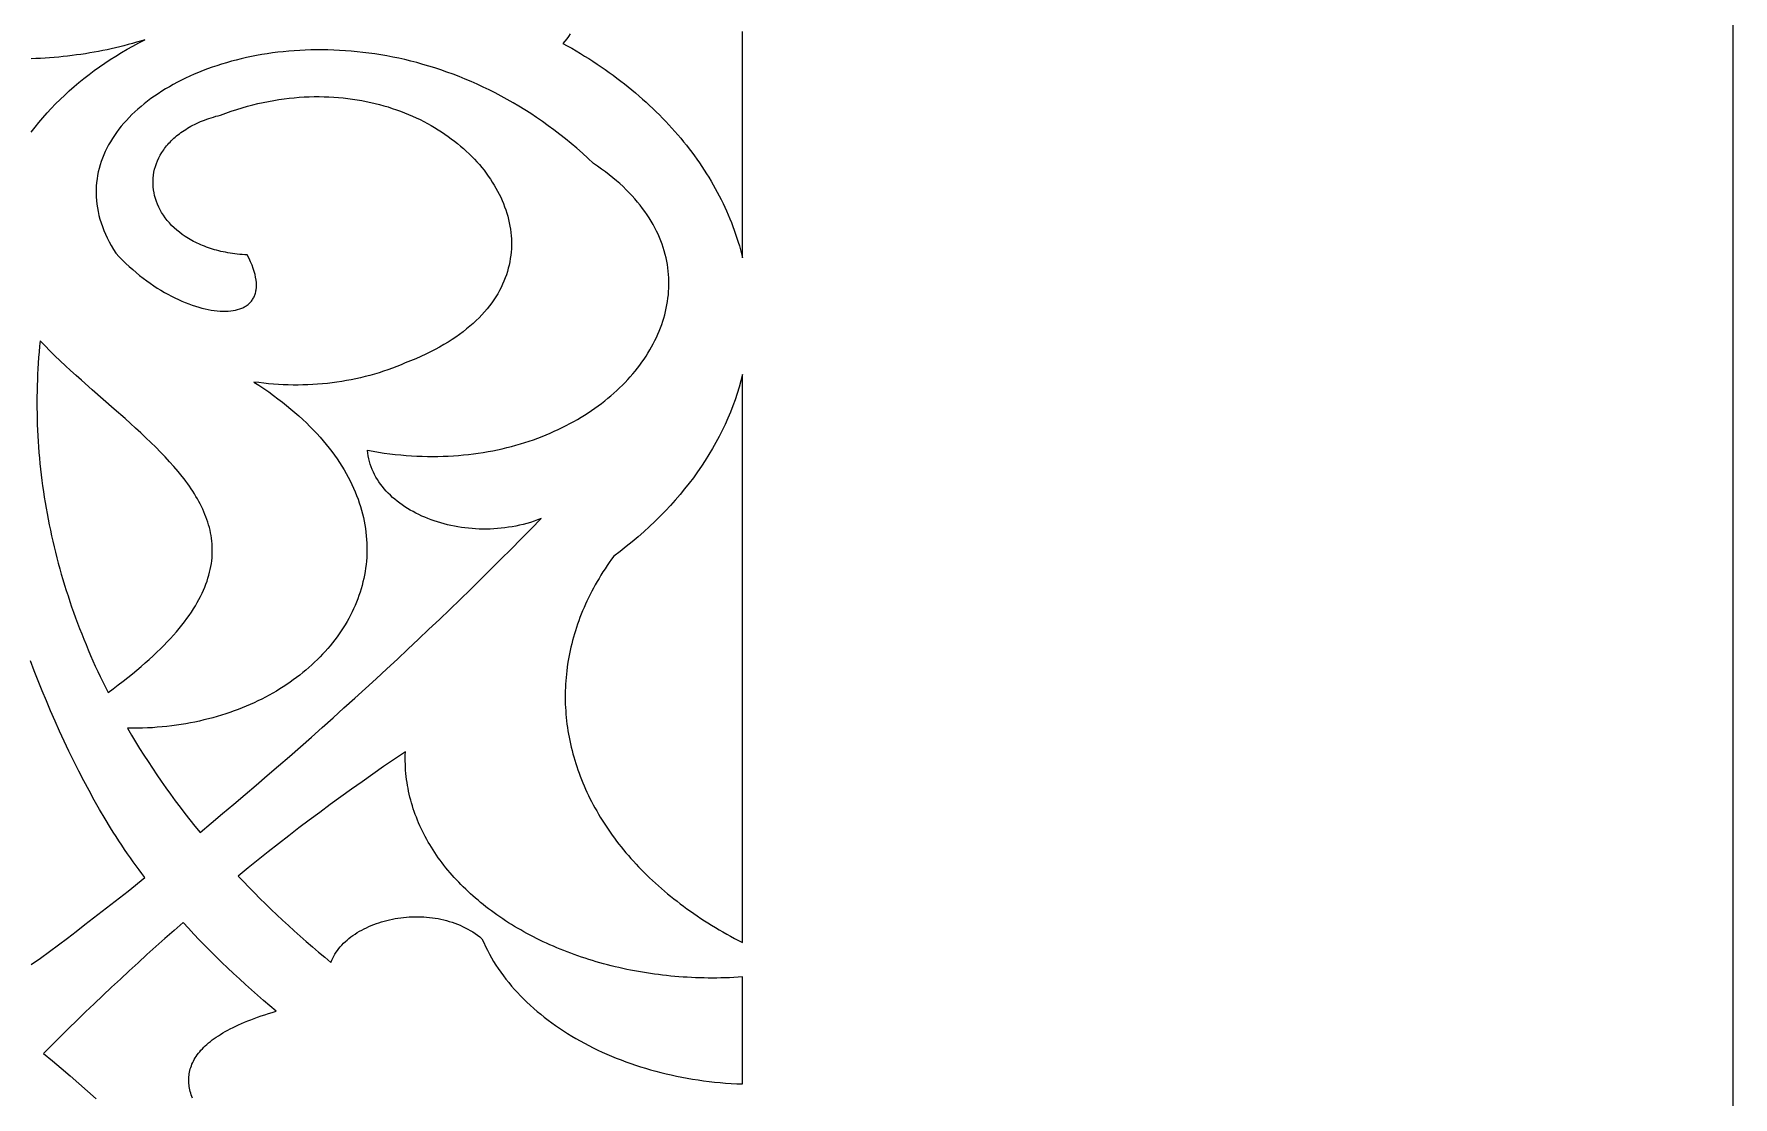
# Model space of a CAD drawing. Extents: x -4950 to -2150, y -1354 to 1346.
# Drawn here: x -2492.9 to -2149.8, y -389.5 to -174.9 of the extents above; entities that cross this region are included whole.
import ezdxf

# ---------------------------------------------------------------- set-up
doc = ezdxf.new("R2010")
doc.units = 0
doc.layers.add('LAYER_1', color=18, linetype='CONTINUOUS')

msp = doc.modelspace()

# ---------------------------------------------------------------- linework, layer by layer
at = {"layer": 'LAYER_1'}
for points in [[(-4949.84, -1354.38), (-2149.84, -1354.38), (-2149.84, 1345.62), (-4949.84, 1345.62)], [(-2459.37, -336.1), (-2457.09, -334.19), (-2454.81, -332.28), (-2452.54, -330.37), (-2450.27, -328.45), (-2448.02, -326.53), (-2445.78, -324.6), (-2443.54, -322.67), (-2441.31, -320.73), (-2439.09, -318.79), (-2436.88, -316.84), (-2434.68, -314.89), (-2432.49, -312.93), (-2430.31, -310.96), (-2428.13, -309), (-2425.96, -307.02), (-2423.81, -305.05), (-2421.66, -303.06), (-2419.52, -301.08), (-2417.39, -299.08), (-2415.26, -297.09), (-2413.15, -295.08), (-2411.05, -293.08), (-2408.95, -291.07), (-2406.86, -289.05), (-2404.79, -287.03), (-2402.72, -285), (-2400.66, -282.97), (-2398.61, -280.94), (-2396.56, -278.9), (-2394.53, -276.85), (-2392.51, -274.8), (-2390.49, -272.75), (-2391.21, -273.02), (-2391.93, -273.27), (-2392.66, -273.5), (-2393.39, -273.72), (-2394.12, -273.91), (-2394.85, -274.08), (-2395.59, -274.24), (-2396.33, -274.38), (-2397.07, -274.5), (-2397.81, -274.6), (-2398.56, -274.69), (-2399.3, -274.76), (-2400.04, -274.81), (-2400.78, -274.84), (-2401.52, -274.86), (-2402.25, -274.86), (-2402.99, -274.84), (-2403.72, -274.81), (-2404.44, -274.76), (-2405.17, -274.69), (-2405.88, -274.61), (-2406.6, -274.52), (-2407.31, -274.4), (-2408.01, -274.28), (-2408.7, -274.13), (-2409.39, -273.98), (-2410.07, -273.81), (-2410.74, -273.62), (-2411.41, -273.42), (-2412.06, -273.21), (-2412.71, -272.98), (-2413.35, -272.74), (-2413.97, -272.48), (-2414.59, -272.22), (-2415.19, -271.93), (-2415.78, -271.64), (-2416.36, -271.33), (-2416.93, -271.01), (-2417.48, -270.68), (-2418.02, -270.34), (-2418.54, -269.98), (-2419.05, -269.62), (-2419.55, -269.24), (-2420.03, -268.85), (-2420.49, -268.45), (-2420.94, -268.03), (-2421.37, -267.61), (-2421.78, -267.18), (-2422.17, -266.73), (-2422.55, -266.28), (-2422.9, -265.82), (-2423.24, -265.34), (-2423.55, -264.86), (-2423.85, -264.36), (-2424.12, -263.86), (-2424.37, -263.35), (-2424.6, -262.83), (-2424.81, -262.3), (-2425, -261.76), (-2425.16, -261.22), (-2425.3, -260.67), (-2425.41, -260.1), (-2425.5, -259.53), (-2425.56, -258.96), (-2424.43, -259.16), (-2423.3, -259.35), (-2422.18, -259.51), (-2421.06, -259.66), (-2419.95, -259.79), (-2418.85, -259.9), (-2417.75, -260), (-2416.67, -260.07), (-2415.58, -260.13), (-2414.51, -260.17), (-2413.44, -260.2), (-2412.38, -260.2), (-2411.32, -260.19), (-2410.28, -260.17), (-2409.24, -260.12), (-2408.21, -260.07), (-2407.18, -259.99), (-2406.17, -259.9), (-2405.16, -259.79), (-2404.16, -259.67), (-2403.18, -259.54), (-2402.2, -259.39), (-2401.22, -259.22), (-2400.26, -259.04), (-2399.31, -258.85), (-2398.37, -258.64), (-2397.43, -258.42), (-2396.51, -258.18), (-2395.59, -257.93), (-2394.69, -257.67), (-2393.79, -257.4), (-2392.91, -257.11), (-2392.04, -256.81), (-2391.18, -256.49), (-2390.32, -256.17), (-2389.48, -255.83), (-2388.65, -255.48), (-2387.84, -255.12), (-2387.03, -254.75), (-2386.23, -254.37), (-2385.45, -253.97), (-2384.68, -253.57), (-2383.92, -253.15), (-2383.17, -252.73), (-2382.44, -252.29), (-2381.72, -251.85), (-2381.01, -251.39), (-2380.31, -250.93), (-2379.63, -250.45), (-2378.95, -249.97), (-2378.3, -249.48), (-2377.65, -248.97), (-2377.02, -248.46), (-2376.41, -247.95), (-2375.81, -247.42), (-2375.22, -246.89), (-2374.64, -246.35), (-2374.08, -245.8), (-2373.54, -245.24), (-2373.01, -244.68), (-2372.49, -244.11), (-2371.99, -243.53), (-2371.51, -242.95), (-2371.04, -242.36), (-2370.58, -241.76), (-2370.14, -241.16), (-2369.72, -240.56), (-2369.31, -239.94), (-2368.92, -239.33), (-2368.55, -238.7), (-2368.19, -238.08), (-2367.85, -237.44), (-2367.52, -236.81), (-2367.21, -236.17), (-2366.92, -235.52), (-2366.65, -234.88), (-2366.39, -234.22), (-2366.15, -233.57), (-2365.93, -232.91), (-2365.73, -232.25), (-2365.54, -231.59), (-2365.37, -230.92), (-2365.22, -230.25), (-2365.09, -229.58), (-2364.98, -228.91), (-2364.89, -228.23), (-2364.81, -227.56), (-2364.75, -226.88), (-2364.72, -226.2), (-2364.7, -225.52), (-2364.7, -224.84), (-2364.73, -224.16), (-2364.77, -223.48), (-2364.83, -222.8), (-2364.91, -222.12), (-2365.01, -221.44), (-2365.14, -220.76), (-2365.28, -220.08), (-2365.44, -219.4), (-2365.63, -218.72), (-2365.83, -218.05), (-2366.06, -217.37), (-2366.31, -216.7), (-2366.58, -216.03), (-2366.87, -215.36), (-2367.19, -214.7), (-2367.52, -214.03), (-2367.88, -213.37), (-2368.26, -212.71), (-2368.66, -212.06), (-2369.09, -211.41), (-2369.54, -210.76), (-2370.01, -210.12), (-2370.5, -209.48), (-2371.02, -208.84), (-2371.56, -208.21), (-2372.12, -207.59), (-2372.71, -206.97), (-2373.32, -206.35), (-2373.96, -205.74), (-2374.62, -205.13), (-2375.3, -204.53), (-2376.01, -203.94), (-2376.74, -203.35), (-2377.5, -202.77), (-2378.28, -202.2), (-2379.09, -201.63), (-2379.93, -201.07), (-2381.04, -200.02), (-2382.17, -198.99), (-2383.3, -198), (-2384.44, -197.03), (-2385.58, -196.09), (-2386.74, -195.18), (-2387.9, -194.29), (-2389.06, -193.43), (-2390.23, -192.59), (-2391.41, -191.78), (-2392.59, -191), (-2393.78, -190.24), (-2394.97, -189.51), (-2396.17, -188.8), (-2397.37, -188.12), (-2398.57, -187.46), (-2399.78, -186.82), (-2400.99, -186.22), (-2402.2, -185.63), (-2403.42, -185.07), (-2404.63, -184.53), (-2405.85, -184.01), (-2407.07, -183.52), (-2408.29, -183.05), (-2409.51, -182.61), (-2410.73, -182.18), (-2411.95, -181.78), (-2413.17, -181.4), (-2414.39, -181.05), (-2415.61, -180.71), (-2416.82, -180.4), (-2418.04, -180.1), (-2419.25, -179.83), (-2420.46, -179.58), (-2421.67, -179.35), (-2422.88, -179.14), (-2424.08, -178.95), (-2425.27, -178.78), (-2426.47, -178.63), (-2427.66, -178.5), (-2428.84, -178.39), (-2430.02, -178.3), (-2431.2, -178.23), (-2432.36, -178.18), (-2433.53, -178.14), (-2434.68, -178.12), (-2435.83, -178.13), (-2436.97, -178.14), (-2438.11, -178.18), (-2439.24, -178.24), (-2440.35, -178.31), (-2441.46, -178.4), (-2442.57, -178.5), (-2443.66, -178.62), (-2444.74, -178.76), (-2445.82, -178.92), (-2446.88, -179.09), (-2447.94, -179.28), (-2448.98, -179.48), (-2450.01, -179.7), (-2451.03, -179.93), (-2452.04, -180.18), (-2453.04, -180.44), (-2454.02, -180.72), (-2455, -181.01), (-2455.95, -181.32), (-2456.9, -181.64), (-2457.83, -181.97), (-2458.75, -182.32), (-2459.66, -182.68), (-2460.55, -183.05), (-2461.42, -183.44), (-2462.28, -183.84), (-2463.12, -184.25), (-2463.95, -184.67), (-2464.76, -185.11), (-2465.56, -185.56), (-2466.34, -186.02), (-2467.1, -186.49), (-2467.84, -186.97), (-2468.56, -187.46), (-2469.27, -187.97), (-2469.96, -188.48), (-2470.63, -189.01), (-2471.28, -189.54), (-2471.91, -190.09), (-2472.52, -190.64), (-2473.11, -191.2), (-2473.68, -191.78), (-2474.23, -192.36), (-2474.76, -192.95), (-2475.26, -193.55), (-2475.75, -194.16), (-2476.21, -194.78), (-2476.65, -195.4), (-2477.07, -196.04), (-2477.46, -196.68), (-2477.83, -197.32), (-2478.18, -197.98), (-2478.5, -198.64), (-2478.8, -199.31), (-2479.07, -199.99), (-2479.32, -200.67), (-2479.54, -201.36), (-2479.74, -202.05), (-2479.91, -202.75), (-2480.05, -203.46), (-2480.17, -204.17), (-2480.26, -204.88), (-2480.32, -205.61), (-2480.35, -206.33), (-2480.36, -207.06), (-2480.34, -207.8), (-2480.29, -208.53), (-2480.21, -209.28), (-2480.1, -210.02), (-2479.96, -210.77), (-2479.79, -211.53), (-2479.59, -212.28), (-2479.36, -213.04), (-2479.09, -213.8), (-2478.8, -214.57), (-2478.48, -215.33), (-2478.12, -216.1), (-2477.73, -216.87), (-2477.31, -217.64), (-2476.85, -218.41), (-2476.36, -219.19), (-2475.7, -219.89), (-2475.03, -220.57), (-2474.35, -221.23), (-2473.66, -221.87), (-2472.97, -222.49), (-2472.27, -223.09), (-2471.56, -223.66), (-2470.86, -224.21), (-2470.14, -224.74), (-2469.43, -225.25), (-2468.72, -225.74), (-2468, -226.21), (-2467.28, -226.65), (-2466.57, -227.07), (-2465.85, -227.47), (-2465.14, -227.85), (-2464.44, -228.21), (-2463.73, -228.54), (-2463.03, -228.86), (-2462.34, -229.15), (-2461.65, -229.41), (-2460.97, -229.66), (-2460.3, -229.88), (-2459.64, -230.09), (-2458.99, -230.27), (-2458.35, -230.42), (-2457.72, -230.56), (-2457.1, -230.67), (-2456.49, -230.76), (-2455.9, -230.83), (-2455.32, -230.87), (-2454.76, -230.89), (-2454.22, -230.89), (-2453.69, -230.87), (-2453.18, -230.83), (-2452.69, -230.76), (-2452.22, -230.67), (-2451.77, -230.56), (-2451.34, -230.42), (-2450.93, -230.26), (-2450.73, -230.17), (-2450.54, -230.08), (-2450.36, -229.98), (-2450.18, -229.87), (-2450.01, -229.76), (-2449.84, -229.65), (-2449.68, -229.52), (-2449.53, -229.4), (-2449.38, -229.26), (-2449.24, -229.12), (-2449.11, -228.98), (-2448.99, -228.83), (-2448.87, -228.67), (-2448.75, -228.51), (-2448.65, -228.34), (-2448.55, -228.16), (-2448.46, -227.98), (-2448.38, -227.8), (-2448.3, -227.61), (-2448.23, -227.41), (-2448.17, -227.21), (-2448.12, -227), (-2448.08, -226.78), (-2448.04, -226.56), (-2447.99, -226.1), (-2447.98, -225.62), (-2447.99, -225.11), (-2448.05, -224.59), (-2448.14, -224.03), (-2448.26, -223.46), (-2448.43, -222.86), (-2448.63, -222.24), (-2448.87, -221.59), (-2449.15, -220.92), (-2449.47, -220.22), (-2449.84, -219.51), (-2450.35, -219.48), (-2450.86, -219.44), (-2451.36, -219.4), (-2451.86, -219.35), (-2452.35, -219.29), (-2452.83, -219.22), (-2453.3, -219.15), (-2453.77, -219.07), (-2454.23, -218.99), (-2454.69, -218.89), (-2455.14, -218.8), (-2455.58, -218.69), (-2456.01, -218.58), (-2456.44, -218.46), (-2456.86, -218.34), (-2457.27, -218.21), (-2457.68, -218.07), (-2458.08, -217.93), (-2458.47, -217.78), (-2458.86, -217.63), (-2459.24, -217.47), (-2459.61, -217.3), (-2459.98, -217.13), (-2460.34, -216.96), (-2460.69, -216.78), (-2461.03, -216.59), (-2461.7, -216.21), (-2462.34, -215.81), (-2462.95, -215.39), (-2463.53, -214.95), (-2464.08, -214.5), (-2464.6, -214.03), (-2465.1, -213.55), (-2465.56, -213.05), (-2465.99, -212.54), (-2466.4, -212.02), (-2466.77, -211.49), (-2467.12, -210.95), (-2467.43, -210.4), (-2467.71, -209.85), (-2467.96, -209.28), (-2468.19, -208.71), (-2468.38, -208.13), (-2468.54, -207.55), (-2468.66, -206.96), (-2468.76, -206.38), (-2468.83, -205.78), (-2468.86, -205.19), (-2468.86, -204.6), (-2468.83, -204.01), (-2468.77, -203.41), (-2468.67, -202.83), (-2468.54, -202.24), (-2468.38, -201.66), (-2468.19, -201.08), (-2467.96, -200.51), (-2467.7, -199.94), (-2467.4, -199.38), (-2467.07, -198.83), (-2466.71, -198.29), (-2466.52, -198.02), (-2466.32, -197.76), (-2466.11, -197.49), (-2465.89, -197.24), (-2465.66, -196.98), (-2465.42, -196.73), (-2465.18, -196.48), (-2464.92, -196.23), (-2464.66, -195.98), (-2464.39, -195.74), (-2464.11, -195.51), (-2463.82, -195.27), (-2463.53, -195.05), (-2463.22, -194.82), (-2462.91, -194.6), (-2462.58, -194.38), (-2462.25, -194.17), (-2461.91, -193.96), (-2461.56, -193.75), (-2461.2, -193.55), (-2460.83, -193.36), (-2460.46, -193.17), (-2460.07, -192.98), (-2459.68, -192.8), (-2459.27, -192.62), (-2458.86, -192.45), (-2458.44, -192.29), (-2458.01, -192.13), (-2457.57, -191.97), (-2457.12, -191.82), (-2456.66, -191.68), (-2456.19, -191.54), (-2455.72, -191.41), (-2455.23, -191.28), (-2454.14, -190.88), (-2453.05, -190.51), (-2451.96, -190.15), (-2450.88, -189.82), (-2449.81, -189.52), (-2448.73, -189.24), (-2447.67, -188.98), (-2446.6, -188.74), (-2445.55, -188.53), (-2444.49, -188.34), (-2443.45, -188.17), (-2442.41, -188.02), (-2441.37, -187.89), (-2440.34, -187.79), (-2439.32, -187.7), (-2438.31, -187.64), (-2437.3, -187.6), (-2436.3, -187.57), (-2435.3, -187.57), (-2434.32, -187.58), (-2433.34, -187.62), (-2432.37, -187.67), (-2431.4, -187.74), (-2430.45, -187.83), (-2429.5, -187.94), (-2428.57, -188.06), (-2427.64, -188.2), (-2426.72, -188.36), (-2425.81, -188.54), (-2424.91, -188.73), (-2424.02, -188.94), (-2423.14, -189.16), (-2422.27, -189.4), (-2421.41, -189.66), (-2420.57, -189.93), (-2419.73, -190.21), (-2418.9, -190.51), (-2418.09, -190.82), (-2417.29, -191.15), (-2416.49, -191.49), (-2415.71, -191.85), (-2414.95, -192.21), (-2414.19, -192.59), (-2413.45, -192.99), (-2412.72, -193.39), (-2412, -193.81), (-2411.3, -194.24), (-2410.61, -194.68), (-2409.94, -195.13), (-2409.27, -195.59), (-2408.63, -196.06), (-2407.99, -196.54), (-2407.37, -197.03), (-2406.77, -197.54), (-2406.18, -198.05), (-2405.61, -198.57), (-2405.05, -199.1), (-2404.5, -199.63), (-2403.98, -200.18), (-2403.46, -200.73), (-2402.97, -201.29), (-2402.49, -201.86), (-2402.03, -202.44), (-2401.58, -203.02), (-2401.16, -203.61), (-2400.75, -204.2), (-2400.35, -204.8), (-2399.98, -205.41), (-2399.62, -206.02), (-2399.28, -206.64), (-2398.96, -207.26), (-2398.66, -207.89), (-2398.37, -208.52), (-2398.11, -209.15), (-2397.86, -209.79), (-2397.64, -210.43), (-2397.43, -211.07), (-2397.24, -211.72), (-2397.08, -212.37), (-2396.93, -213.02), (-2396.8, -213.68), (-2396.7, -214.33), (-2396.61, -214.99), (-2396.55, -215.65), (-2396.51, -216.3), (-2396.49, -216.96), (-2396.49, -217.62), (-2396.51, -218.28), (-2396.56, -218.94), (-2396.63, -219.6), (-2396.72, -220.26), (-2396.83, -220.91), (-2396.97, -221.57), (-2397.13, -222.22), (-2397.31, -222.87), (-2397.52, -223.52), (-2397.75, -224.16), (-2398.01, -224.81), (-2398.28, -225.45), (-2398.59, -226.08), (-2398.92, -226.71), (-2399.27, -227.34), (-2399.65, -227.97), (-2400.05, -228.59), (-2400.48, -229.2), (-2400.94, -229.81), (-2401.42, -230.41), (-2401.93, -231.01), (-2402.46, -231.6), (-2403.02, -232.19), (-2403.61, -232.77), (-2404.22, -233.34), (-2404.87, -233.9), (-2405.54, -234.46), (-2406.23, -235.01), (-2406.96, -235.55), (-2407.71, -236.09), (-2408.49, -236.61), (-2409.3, -237.13), (-2410.14, -237.63), (-2411.01, -238.13), (-2411.91, -238.62), (-2412.83, -239.09), (-2413.79, -239.56), (-2414.78, -240.02), (-2415.79, -240.46), (-2416.84, -240.89), (-2417.92, -241.32), (-2418.78, -241.69), (-2419.65, -242.04), (-2420.53, -242.38), (-2421.42, -242.7), (-2422.32, -243.01), (-2423.23, -243.3), (-2424.14, -243.57), (-2425.07, -243.83), (-2426, -244.07), (-2426.94, -244.3), (-2427.88, -244.51), (-2428.83, -244.71), (-2429.79, -244.89), (-2430.75, -245.05), (-2431.72, -245.2), (-2432.69, -245.33), (-2433.66, -245.44), (-2434.64, -245.54), (-2435.62, -245.62), (-2436.61, -245.69), (-2437.59, -245.74), (-2438.58, -245.77), (-2439.57, -245.78), (-2440.56, -245.78), (-2441.56, -245.76), (-2442.55, -245.73), (-2443.54, -245.68), (-2444.53, -245.61), (-2445.52, -245.52), (-2446.51, -245.42), (-2447.5, -245.3), (-2448.49, -245.17), (-2447.47, -245.83), (-2446.47, -246.5), (-2445.5, -247.18), (-2444.56, -247.86), (-2443.64, -248.54), (-2442.75, -249.23), (-2441.88, -249.92), (-2441.03, -250.62), (-2440.21, -251.32), (-2439.42, -252.02), (-2438.64, -252.73), (-2437.9, -253.44), (-2437.17, -254.15), (-2436.47, -254.87), (-2435.8, -255.59), (-2435.14, -256.31), (-2434.51, -257.03), (-2433.9, -257.76), (-2433.32, -258.49), (-2432.76, -259.22), (-2432.22, -259.95), (-2431.7, -260.69), (-2431.21, -261.43), (-2430.74, -262.16), (-2430.29, -262.9), (-2429.86, -263.64), (-2429.46, -264.38), (-2429.07, -265.13), (-2428.71, -265.87), (-2428.37, -266.61), (-2428.05, -267.35), (-2427.75, -268.1), (-2427.47, -268.84), (-2427.21, -269.58), (-2426.97, -270.32), (-2426.76, -271.07), (-2426.56, -271.81), (-2426.38, -272.55), (-2426.23, -273.29), (-2426.09, -274.02), (-2425.97, -274.76), (-2425.87, -275.49), (-2425.8, -276.23), (-2425.74, -276.96), (-2425.7, -277.69), (-2425.68, -278.42), (-2425.67, -279.14), (-2425.69, -279.86), (-2425.72, -280.58), (-2425.78, -281.3), (-2425.85, -282.01), (-2425.94, -282.72), (-2426.05, -283.43), (-2426.17, -284.13), (-2426.31, -284.83), (-2426.47, -285.53), (-2426.65, -286.22), (-2426.84, -286.91), (-2427.05, -287.59), (-2427.28, -288.27), (-2427.53, -288.95), (-2427.79, -289.62), (-2428.06, -290.28), (-2428.36, -290.94), (-2428.67, -291.59), (-2428.99, -292.24), (-2429.33, -292.89), (-2429.69, -293.52), (-2430.06, -294.16), (-2430.45, -294.78), (-2430.85, -295.4), (-2431.27, -296.01), (-2431.71, -296.62), (-2432.15, -297.22), (-2432.61, -297.81), (-2433.09, -298.4), (-2433.58, -298.97), (-2434.09, -299.55), (-2434.61, -300.11), (-2435.14, -300.66), (-2435.68, -301.21), (-2436.24, -301.75), (-2436.82, -302.28), (-2437.4, -302.81), (-2438, -303.32), (-2438.62, -303.83), (-2439.24, -304.32), (-2439.88, -304.81), (-2440.53, -305.29), (-2441.19, -305.76), (-2441.87, -306.22), (-2442.55, -306.67), (-2443.25, -307.11), (-2443.96, -307.54), (-2444.68, -307.96), (-2445.42, -308.37), (-2446.16, -308.77), (-2446.92, -309.16), (-2447.68, -309.54), (-2448.46, -309.9), (-2449.25, -310.26), (-2450.05, -310.6), (-2450.86, -310.94), (-2451.67, -311.26), (-2452.5, -311.57), (-2453.34, -311.87), (-2454.19, -312.15), (-2455.05, -312.42), (-2455.92, -312.68), (-2456.8, -312.93), (-2457.68, -313.17), (-2458.58, -313.39), (-2459.48, -313.6), (-2460.4, -313.8), (-2461.32, -313.98), (-2462.25, -314.15), (-2463.19, -314.3), (-2464.13, -314.45), (-2465.09, -314.57), (-2466.05, -314.69), (-2467.02, -314.79), (-2468, -314.87), (-2468.98, -314.94), (-2469.97, -314.99), (-2470.97, -315.03), (-2471.98, -315.06), (-2472.99, -315.07), (-2474.01, -315.06), (-2473.22, -316.42), (-2472.4, -317.77), (-2471.57, -319.12), (-2470.73, -320.46), (-2469.87, -321.79), (-2468.99, -323.12), (-2468.1, -324.45), (-2467.19, -325.76), (-2466.27, -327.08), (-2465.33, -328.38), (-2464.38, -329.68), (-2463.41, -330.98), (-2462.42, -332.27), (-2461.42, -333.55), (-2460.4, -334.83)], [(-2477.93, -307.85), (-2476.89, -307.08), (-2475.88, -306.32), (-2474.9, -305.57), (-2473.94, -304.82), (-2473.02, -304.07), (-2472.13, -303.34), (-2471.27, -302.6), (-2470.43, -301.88), (-2469.62, -301.16), (-2468.84, -300.44), (-2468.09, -299.73), (-2467.37, -299.03), (-2466.67, -298.33), (-2466, -297.64), (-2465.35, -296.95), (-2464.74, -296.26), (-2464.14, -295.59), (-2463.58, -294.91), (-2463.04, -294.24), (-2462.52, -293.58), (-2462.03, -292.92), (-2461.56, -292.27), (-2461.12, -291.62), (-2460.7, -290.97), (-2460.3, -290.33), (-2459.93, -289.7), (-2459.58, -289.07), (-2459.26, -288.44), (-2458.95, -287.82), (-2458.67, -287.2), (-2458.41, -286.59), (-2458.17, -285.98), (-2457.96, -285.37), (-2457.76, -284.77), (-2457.58, -284.17), (-2457.43, -283.58), (-2457.29, -282.99), (-2457.18, -282.4), (-2457.08, -281.82), (-2457.01, -281.24), (-2456.95, -280.66), (-2456.91, -280.09), (-2456.89, -279.52), (-2456.89, -278.95), (-2456.9, -278.39), (-2456.94, -277.83), (-2456.99, -277.28), (-2457.05, -276.72), (-2457.14, -276.17), (-2457.24, -275.63), (-2457.35, -275.08), (-2457.49, -274.54), (-2457.63, -274), (-2457.8, -273.47), (-2457.97, -272.94), (-2458.17, -272.41), (-2458.37, -271.88), (-2458.59, -271.35), (-2458.83, -270.83), (-2459.07, -270.31), (-2459.34, -269.79), (-2459.61, -269.27), (-2459.9, -268.76), (-2460.19, -268.25), (-2460.5, -267.74), (-2460.83, -267.23), (-2461.16, -266.72), (-2461.51, -266.22), (-2461.86, -265.71), (-2462.23, -265.21), (-2462.6, -264.71), (-2462.99, -264.22), (-2463.79, -263.22), (-2464.63, -262.24), (-2465.5, -261.26), (-2466.41, -260.28), (-2467.34, -259.31), (-2468.3, -258.34), (-2469.29, -257.37), (-2470.3, -256.41), (-2471.33, -255.44), (-2472.37, -254.48), (-2473.44, -253.52), (-2474.51, -252.56), (-2476.7, -250.64), (-2478.9, -248.72), (-2481.12, -246.78), (-2483.32, -244.83), (-2484.41, -243.85), (-2485.49, -242.87), (-2486.56, -241.88), (-2487.62, -240.88), (-2488.66, -239.88), (-2489.68, -238.87), (-2490.67, -237.85), (-2491.65, -236.83), (-2491.76, -237.96), (-2491.86, -239.09), (-2491.95, -240.22), (-2492.03, -241.35), (-2492.1, -242.48), (-2492.16, -243.61), (-2492.21, -244.74), (-2492.25, -245.87), (-2492.27, -247), (-2492.29, -248.13), (-2492.3, -249.26), (-2492.29, -250.39), (-2492.28, -251.51), (-2492.25, -252.64), (-2492.22, -253.77), (-2492.17, -254.9), (-2492.12, -256.03), (-2492.05, -257.15), (-2491.98, -258.28), (-2491.89, -259.4), (-2491.79, -260.53), (-2491.69, -261.65), (-2491.57, -262.78), (-2491.44, -263.9), (-2491.3, -265.02), (-2491.15, -266.15), (-2490.99, -267.27), (-2490.82, -268.39), (-2490.64, -269.51), (-2490.45, -270.62), (-2490.25, -271.74), (-2490.04, -272.86), (-2489.82, -273.97), (-2489.59, -275.09), (-2489.35, -276.2), (-2489.1, -277.31), (-2488.84, -278.42), (-2488.57, -279.53), (-2488.28, -280.64), (-2487.99, -281.75), (-2487.69, -282.85), (-2487.38, -283.96), (-2487.05, -285.06), (-2486.72, -286.16), (-2486.38, -287.27), (-2486.02, -288.36), (-2485.66, -289.46), (-2485.29, -290.56), (-2484.9, -291.65), (-2484.51, -292.74), (-2484.1, -293.83), (-2483.69, -294.92), (-2483.26, -296.01), (-2482.83, -297.1), (-2482.38, -298.18), (-2481.93, -299.26), (-2481.47, -300.34), (-2480.99, -301.42), (-2480.51, -302.5), (-2480.01, -303.57), (-2479.5, -304.64), (-2478.99, -305.72), (-2478.46, -306.78)], [(-2375.82, -280.32), (-2376.28, -280.95), (-2376.73, -281.59), (-2377.17, -282.23), (-2377.59, -282.87), (-2378.01, -283.51), (-2378.41, -284.15), (-2378.81, -284.8), (-2379.19, -285.45), (-2379.56, -286.1), (-2379.92, -286.75), (-2380.26, -287.41), (-2380.6, -288.06), (-2380.93, -288.72), (-2381.24, -289.38), (-2381.54, -290.04), (-2381.84, -290.7), (-2382.12, -291.36), (-2382.39, -292.03), (-2382.65, -292.69), (-2382.9, -293.36), (-2383.13, -294.02), (-2383.36, -294.69), (-2383.58, -295.36), (-2383.78, -296.03), (-2383.97, -296.7), (-2384.16, -297.37), (-2384.33, -298.04), (-2384.49, -298.72), (-2384.64, -299.39), (-2384.78, -300.06), (-2384.91, -300.74), (-2385.03, -301.41), (-2385.14, -302.09), (-2385.24, -302.76), (-2385.32, -303.44), (-2385.4, -304.11), (-2385.46, -304.79), (-2385.52, -305.46), (-2385.56, -306.14), (-2385.6, -306.82), (-2385.62, -307.49), (-2385.63, -308.16), (-2385.63, -308.84), (-2385.63, -309.51), (-2385.61, -310.19), (-2385.58, -310.86), (-2385.54, -311.53), (-2385.49, -312.2), (-2385.43, -312.88), (-2385.36, -313.55), (-2385.28, -314.21), (-2385.19, -314.88), (-2385.09, -315.55), (-2384.97, -316.22), (-2384.85, -316.88), (-2384.72, -317.55), (-2384.58, -318.21), (-2384.43, -318.87), (-2384.26, -319.53), (-2384.09, -320.19), (-2383.91, -320.85), (-2383.72, -321.51), (-2383.51, -322.16), (-2383.3, -322.81), (-2383.08, -323.47), (-2382.85, -324.11), (-2382.6, -324.76), (-2382.35, -325.41), (-2382.09, -326.05), (-2381.82, -326.69), (-2381.53, -327.33), (-2381.24, -327.97), (-2380.94, -328.61), (-2380.63, -329.24), (-2380.31, -329.87), (-2379.98, -330.5), (-2379.64, -331.12), (-2379.28, -331.75), (-2378.92, -332.37), (-2378.55, -332.99), (-2378.17, -333.6), (-2377.79, -334.22), (-2377.39, -334.82), (-2376.98, -335.43), (-2376.56, -336.04), (-2376.13, -336.64), (-2375.7, -337.23), (-2375.25, -337.83), (-2374.79, -338.42), (-2374.33, -339.01), (-2373.85, -339.59), (-2373.37, -340.18), (-2372.87, -340.75), (-2372.37, -341.33), (-2371.86, -341.9), (-2371.34, -342.47), (-2370.81, -343.03), (-2370.27, -343.59), (-2369.72, -344.15), (-2369.16, -344.7), (-2368.59, -345.25), (-2368.01, -345.79), (-2367.42, -346.33), (-2366.83, -346.87), (-2366.22, -347.4), (-2365.61, -347.92), (-2364.99, -348.45), (-2364.35, -348.97), (-2363.71, -349.48), (-2363.06, -349.99), (-2362.4, -350.5), (-2361.74, -351), (-2361.06, -351.49), (-2360.37, -351.98), (-2359.68, -352.47), (-2358.97, -352.95), (-2358.26, -353.43), (-2357.54, -353.9), (-2356.81, -354.36), (-2356.07, -354.82), (-2355.32, -355.28), (-2354.56, -355.73), (-2353.8, -356.18), (-2353.02, -356.62), (-2352.24, -357.05), (-2351.45, -357.48), (-2350.65, -357.9), (-2349.84, -358.32), (-2349.84, -243.63), (-2350.16, -244.91), (-2350.52, -246.19), (-2350.91, -247.47), (-2351.34, -248.74), (-2351.79, -250), (-2352.28, -251.25), (-2352.81, -252.5), (-2353.36, -253.73), (-2353.95, -254.97), (-2354.56, -256.19), (-2355.21, -257.4), (-2355.89, -258.6), (-2356.61, -259.8), (-2357.35, -260.99), (-2358.12, -262.16), (-2358.93, -263.33), (-2359.76, -264.48), (-2360.63, -265.62), (-2361.52, -266.76), (-2362.45, -267.88), (-2363.41, -268.99), (-2364.39, -270.08), (-2365.4, -271.17), (-2366.45, -272.24), (-2367.52, -273.3), (-2368.62, -274.34), (-2369.75, -275.38), (-2370.91, -276.39), (-2372.09, -277.4), (-2373.31, -278.38), (-2374.55, -279.36)], [(-2417.9, -319.83), (-2420.11, -321.32), (-2422.3, -322.81), (-2424.48, -324.32), (-2426.65, -325.84), (-2428.81, -327.37), (-2430.95, -328.92), (-2433.08, -330.47), (-2435.19, -332.03), (-2437.3, -333.6), (-2439.39, -335.19), (-2441.46, -336.78), (-2443.53, -338.38), (-2445.58, -340), (-2447.62, -341.62), (-2449.65, -343.25), (-2451.66, -344.88), (-2450.59, -346.02), (-2449.5, -347.15), (-2448.4, -348.28), (-2447.28, -349.4), (-2446.16, -350.51), (-2445.02, -351.61), (-2443.86, -352.71), (-2442.7, -353.81), (-2441.52, -354.9), (-2440.33, -355.98), (-2439.13, -357.05), (-2437.92, -358.12), (-2436.69, -359.18), (-2435.45, -360.23), (-2434.2, -361.28), (-2432.94, -362.32), (-2432.77, -361.9), (-2432.58, -361.48), (-2432.37, -361.07), (-2432.14, -360.67), (-2431.89, -360.28), (-2431.62, -359.9), (-2431.34, -359.53), (-2431.04, -359.16), (-2430.72, -358.81), (-2430.38, -358.46), (-2430.03, -358.12), (-2429.67, -357.8), (-2429.29, -357.48), (-2428.89, -357.17), (-2428.49, -356.87), (-2428.07, -356.59), (-2427.63, -356.31), (-2427.19, -356.04), (-2426.73, -355.79), (-2426.26, -355.54), (-2425.78, -355.31), (-2425.29, -355.08), (-2424.8, -354.87), (-2424.29, -354.67), (-2423.77, -354.48), (-2423.25, -354.3), (-2422.72, -354.13), (-2422.18, -353.98), (-2421.64, -353.84), (-2421.09, -353.71), (-2420.53, -353.59), (-2419.97, -353.48), (-2419.4, -353.39), (-2418.83, -353.31), (-2418.26, -353.24), (-2417.69, -353.19), (-2417.11, -353.15), (-2416.53, -353.12), (-2415.95, -353.1), (-2415.36, -353.1), (-2414.78, -353.11), (-2414.2, -353.14), (-2413.62, -353.18), (-2413.03, -353.24), (-2412.46, -353.31), (-2411.88, -353.39), (-2411.3, -353.49), (-2410.73, -353.6), (-2410.16, -353.73), (-2409.6, -353.88), (-2409.04, -354.03), (-2408.49, -354.21), (-2407.94, -354.4), (-2407.4, -354.6), (-2406.86, -354.82), (-2406.34, -355.06), (-2405.82, -355.31), (-2405.3, -355.58), (-2404.8, -355.87), (-2404.31, -356.17), (-2403.82, -356.49), (-2403.35, -356.83), (-2402.89, -357.18), (-2402.44, -357.55), (-2402.09, -358.33), (-2401.73, -359.11), (-2401.35, -359.87), (-2400.94, -360.63), (-2400.52, -361.38), (-2400.08, -362.12), (-2399.62, -362.86), (-2399.14, -363.58), (-2398.64, -364.3), (-2398.12, -365.01), (-2397.59, -365.71), (-2397.03, -366.4), (-2396.46, -367.09), (-2395.88, -367.76), (-2395.27, -368.42), (-2394.65, -369.08), (-2394.01, -369.72), (-2393.36, -370.36), (-2392.69, -370.98), (-2392, -371.6), (-2391.3, -372.21), (-2390.58, -372.8), (-2389.85, -373.39), (-2389.1, -373.96), (-2388.34, -374.53), (-2387.57, -375.08), (-2386.77, -375.62), (-2385.97, -376.15), (-2385.15, -376.67), (-2384.32, -377.18), (-2383.48, -377.68), (-2382.62, -378.17), (-2381.75, -378.64), (-2380.87, -379.11), (-2379.97, -379.56), (-2379.07, -380), (-2378.15, -380.42), (-2377.22, -380.84), (-2376.28, -381.24), (-2375.33, -381.63), (-2374.36, -382), (-2373.39, -382.37), (-2372.41, -382.72), (-2371.42, -383.06), (-2370.41, -383.38), (-2369.4, -383.69), (-2368.38, -383.99), (-2367.35, -384.28), (-2366.31, -384.55), (-2365.26, -384.8), (-2364.21, -385.04), (-2363.14, -385.27), (-2362.07, -385.49), (-2360.99, -385.69), (-2359.9, -385.87), (-2358.81, -386.04), (-2357.71, -386.2), (-2356.6, -386.34), (-2355.49, -386.46), (-2354.37, -386.57), (-2353.25, -386.67), (-2352.12, -386.75), (-2350.98, -386.81), (-2349.84, -386.86), (-2349.84, -365.26), (-2350.71, -365.32), (-2351.58, -365.37), (-2352.45, -365.41), (-2353.31, -365.44), (-2354.18, -365.46), (-2355.04, -365.47), (-2355.89, -365.48), (-2356.75, -365.47), (-2357.6, -365.46), (-2358.45, -365.44), (-2359.3, -365.41), (-2360.15, -365.38), (-2360.99, -365.33), (-2361.83, -365.28), (-2362.66, -365.22), (-2363.5, -365.15), (-2364.33, -365.07), (-2365.15, -364.99), (-2365.98, -364.89), (-2366.8, -364.79), (-2367.61, -364.69), (-2368.42, -364.57), (-2369.23, -364.45), (-2370.04, -364.32), (-2370.84, -364.18), (-2371.64, -364.03), (-2372.43, -363.88), (-2373.22, -363.72), (-2374.01, -363.55), (-2374.79, -363.38), (-2375.56, -363.2), (-2376.34, -363.01), (-2377.1, -362.81), (-2377.87, -362.61), (-2378.62, -362.4), (-2379.38, -362.18), (-2380.13, -361.96), (-2380.87, -361.73), (-2381.61, -361.49), (-2382.35, -361.25), (-2383.08, -361), (-2383.8, -360.74), (-2384.52, -360.48), (-2385.23, -360.21), (-2385.94, -359.93), (-2386.64, -359.65), (-2387.34, -359.36), (-2388.03, -359.06), (-2388.72, -358.76), (-2389.39, -358.45), (-2390.07, -358.14), (-2390.74, -357.82), (-2391.4, -357.49), (-2392.05, -357.16), (-2392.7, -356.82), (-2393.35, -356.48), (-2393.98, -356.13), (-2394.61, -355.77), (-2395.24, -355.41), (-2395.85, -355.05), (-2396.46, -354.67), (-2397.07, -354.3), (-2397.66, -353.91), (-2398.25, -353.53), (-2398.84, -353.13), (-2399.41, -352.73), (-2399.98, -352.33), (-2400.54, -351.92), (-2401.09, -351.5), (-2401.64, -351.08), (-2402.18, -350.66), (-2402.71, -350.23), (-2403.23, -349.79), (-2403.75, -349.36), (-2404.26, -348.91), (-2404.76, -348.46), (-2405.25, -348.01), (-2405.73, -347.55), (-2406.21, -347.09), (-2406.68, -346.62), (-2407.14, -346.15), (-2407.59, -345.67), (-2408.03, -345.19), (-2408.47, -344.7), (-2408.89, -344.21), (-2409.31, -343.72), (-2409.72, -343.22), (-2410.11, -342.72), (-2410.5, -342.21), (-2410.89, -341.7), (-2411.26, -341.19), (-2411.62, -340.67), (-2411.97, -340.14), (-2412.32, -339.62), (-2412.65, -339.09), (-2412.98, -338.55), (-2413.3, -338.02), (-2413.6, -337.48), (-2413.9, -336.93), (-2414.18, -336.38), (-2414.46, -335.83), (-2414.73, -335.28), (-2414.98, -334.72), (-2415.23, -334.16), (-2415.47, -333.59), (-2415.69, -333.02), (-2415.91, -332.45), (-2416.11, -331.88), (-2416.31, -331.3), (-2416.49, -330.72), (-2416.67, -330.14), (-2416.83, -329.55), (-2416.98, -328.96), (-2417.12, -328.37), (-2417.25, -327.78), (-2417.37, -327.18), (-2417.48, -326.58), (-2417.57, -325.98), (-2417.66, -325.38), (-2417.73, -324.77), (-2417.8, -324.16), (-2417.85, -323.55), (-2417.88, -322.93), (-2417.91, -322.32), (-2417.93, -321.7), (-2417.93, -321.08), (-2417.92, -320.46)]]:
    msp.add_lwpolyline(points, close=True, dxfattribs=at)
for points in [[(-2384.64, -174.92), (-2384.97, -175.4), (-2385.32, -175.88), (-2385.7, -176.35), (-2386.1, -176.81), (-2385.21, -177.31), (-2384.32, -177.81), (-2383.44, -178.32), (-2382.57, -178.84), (-2381.72, -179.37), (-2380.87, -179.9), (-2380.03, -180.44), (-2379.2, -180.99), (-2378.38, -181.55), (-2377.57, -182.11), (-2376.77, -182.68), (-2375.97, -183.25), (-2375.19, -183.83), (-2374.42, -184.42), (-2373.66, -185.01), (-2372.91, -185.61), (-2372.17, -186.22), (-2371.44, -186.83), (-2370.72, -187.45), (-2370.01, -188.07), (-2369.31, -188.7), (-2368.62, -189.33), (-2367.94, -189.98), (-2367.27, -190.62), (-2366.61, -191.27), (-2365.96, -191.93), (-2365.32, -192.59), (-2364.7, -193.26), (-2364.08, -193.94), (-2363.48, -194.61), (-2362.89, -195.3), (-2362.3, -195.98), (-2361.73, -196.68), (-2361.17, -197.38), (-2360.62, -198.08), (-2360.08, -198.78), (-2359.56, -199.5), (-2359.04, -200.21), (-2358.54, -200.93), (-2358.05, -201.66), (-2357.57, -202.39), (-2357.1, -203.12), (-2356.64, -203.85), (-2356.19, -204.6), (-2355.76, -205.34), (-2355.34, -206.09), (-2354.93, -206.84), (-2354.53, -207.6), (-2354.14, -208.35), (-2353.77, -209.12), (-2353.41, -209.88), (-2353.06, -210.65), (-2352.72, -211.42), (-2352.4, -212.2), (-2352.08, -212.98), (-2351.78, -213.76), (-2351.5, -214.54), (-2351.22, -215.33), (-2350.96, -216.12), (-2350.71, -216.91), (-2350.47, -217.71), (-2350.25, -218.51), (-2350.04, -219.31), (-2349.84, -220.11), (-2349.84, -174.39)], [(-2493.45, -194.76), (-2492.69, -193.76), (-2491.9, -192.78), (-2491.09, -191.82), (-2490.26, -190.87), (-2489.4, -189.94), (-2488.52, -189.03), (-2487.62, -188.13), (-2486.7, -187.25), (-2485.76, -186.38), (-2484.79, -185.54), (-2483.81, -184.7), (-2482.8, -183.89), (-2481.77, -183.09), (-2480.73, -182.31), (-2479.66, -181.55), (-2478.58, -180.81), (-2477.48, -180.08), (-2476.36, -179.37), (-2475.23, -178.68), (-2474.08, -178.01), (-2472.91, -177.35), (-2471.72, -176.72), (-2470.53, -176.1), (-2471.36, -176.35), (-2472.19, -176.6), (-2473.03, -176.84), (-2473.87, -177.07), (-2474.72, -177.3), (-2475.57, -177.51), (-2476.42, -177.71), (-2477.28, -177.91), (-2478.15, -178.1), (-2479.01, -178.28), (-2479.88, -178.45), (-2480.76, -178.61), (-2481.64, -178.76), (-2482.52, -178.9), (-2483.41, -179.03), (-2484.3, -179.16), (-2485.2, -179.28), (-2486.1, -179.38), (-2487, -179.48), (-2487.91, -179.57), (-2488.82, -179.65), (-2489.74, -179.72), (-2490.66, -179.79), (-2491.58, -179.84), (-2492.51, -179.89), (-2493.44, -179.92)], [(-2493.46, -362.76), (-2491.61, -361.43), (-2489.78, -360.09), (-2487.96, -358.75), (-2486.16, -357.4), (-2484.38, -356.05), (-2482.61, -354.7), (-2480.85, -353.35), (-2479.1, -351.99), (-2477.36, -350.63), (-2473.91, -347.91), (-2470.49, -345.17), (-2471.09, -344.4), (-2471.68, -343.63), (-2472.27, -342.83), (-2472.86, -342.03), (-2473.44, -341.21), (-2474.03, -340.38), (-2474.6, -339.54), (-2475.18, -338.68), (-2475.75, -337.81), (-2476.32, -336.93), (-2476.88, -336.05), (-2477.44, -335.15), (-2478.55, -333.32), (-2479.65, -331.46), (-2480.72, -329.56), (-2481.78, -327.63), (-2482.82, -325.68), (-2483.84, -323.71), (-2484.85, -321.71), (-2485.83, -319.7), (-2486.79, -317.68), (-2487.73, -315.65), (-2488.64, -313.61), (-2489.53, -311.56), (-2490.4, -309.52), (-2491.24, -307.49), (-2492.06, -305.46), (-2492.85, -303.44), (-2493.61, -301.43)], [(-2460.9, -389.72), (-2461.03, -389.39), (-2461.14, -389.05), (-2461.24, -388.72), (-2461.33, -388.39), (-2461.41, -388.06), (-2461.48, -387.73), (-2461.54, -387.4), (-2461.58, -387.07), (-2461.61, -386.74), (-2461.63, -386.41), (-2461.64, -386.09), (-2461.63, -385.76), (-2461.62, -385.43), (-2461.58, -385.11), (-2461.54, -384.78), (-2461.48, -384.46), (-2461.41, -384.14), (-2461.33, -383.82), (-2461.23, -383.5), (-2461.11, -383.18), (-2460.99, -382.86), (-2460.85, -382.54), (-2460.69, -382.23), (-2460.52, -381.92), (-2460.33, -381.6), (-2460.13, -381.29), (-2459.92, -380.98), (-2459.69, -380.67), (-2459.44, -380.37), (-2459.18, -380.06), (-2458.9, -379.76), (-2458.61, -379.46), (-2458.3, -379.16), (-2457.97, -378.86), (-2457.63, -378.57), (-2457.27, -378.27), (-2456.89, -377.98), (-2456.5, -377.69), (-2456.08, -377.4), (-2455.66, -377.12), (-2455.21, -376.84), (-2454.75, -376.56), (-2454.26, -376.28), (-2453.77, -376), (-2453.25, -375.73), (-2452.71, -375.46), (-2452.16, -375.19), (-2451.58, -374.92), (-2450.99, -374.66), (-2450.38, -374.4), (-2449.75, -374.14), (-2449.1, -373.88), (-2448.43, -373.63), (-2447.74, -373.38), (-2447.03, -373.13), (-2446.3, -372.89), (-2445.55, -372.65), (-2444.78, -372.41), (-2443.99, -372.18), (-2445.26, -371.11), (-2446.52, -370.04), (-2447.76, -368.95), (-2449, -367.86), (-2450.22, -366.77), (-2451.42, -365.66), (-2452.62, -364.55), (-2453.8, -363.44), (-2454.97, -362.31), (-2456.12, -361.18), (-2457.26, -360.04), (-2458.39, -358.9), (-2459.51, -357.75), (-2460.61, -356.59), (-2461.7, -355.43), (-2462.78, -354.25), (-2464.62, -355.87), (-2466.46, -357.49), (-2468.28, -359.11), (-2470.09, -360.75), (-2471.89, -362.38), (-2473.68, -364.03), (-2475.46, -365.67), (-2477.23, -367.33), (-2478.99, -368.99), (-2480.73, -370.65), (-2482.47, -372.32), (-2484.19, -373.99), (-2485.91, -375.66), (-2487.61, -377.34), (-2489.3, -379.03), (-2490.98, -380.71), (-2489.18, -382.19), (-2487.39, -383.69), (-2485.6, -385.2), (-2483.83, -386.73), (-2482.07, -388.28), (-2480.32, -389.84)]]:
    msp.add_lwpolyline(points, dxfattribs=at)

doc.saveas('drawing.dxf')
